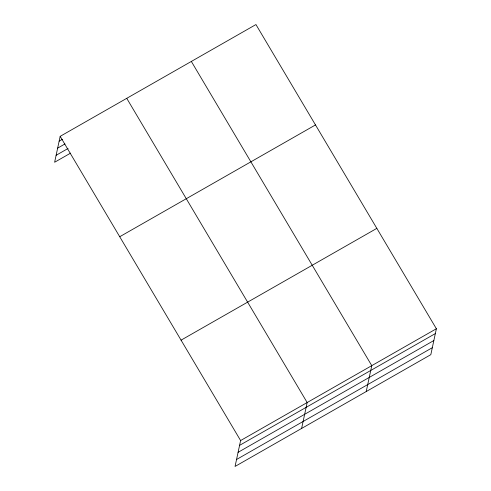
<?xml version="1.0" encoding="UTF-8"?>
<svg xmlns="http://www.w3.org/2000/svg" width="491" height="491" viewBox="0 0 491 491"><rect width="100%" height="100%" fill="white"/><g stroke="black" fill="none" stroke-linecap="round" stroke-linejoin="round"><path stroke-width="0.74" d="M60.178 136.338L240.608 440.544L235.054 466.45L430.822 354.662L436.376 328.749L255.946 24.55L60.178 136.338L54.624 162.251L70.6 153.124M301.615 428.44L307.17 402.534L126.739 98.335M366.218 391.548L371.773 365.642L191.343 61.443M59.147 141.169L62.474 139.272M57.656 148.129L64.978 143.943M56.115 155.291L68.096 148.454M119.718 236.73L315.486 124.935M181.062 340.153L376.836 228.364M240.608 440.544L436.376 328.749M239.571 445.368L435.339 333.579M238.08 452.328L433.848 340.533M236.545 459.496L432.313 347.702"/></g></svg>
